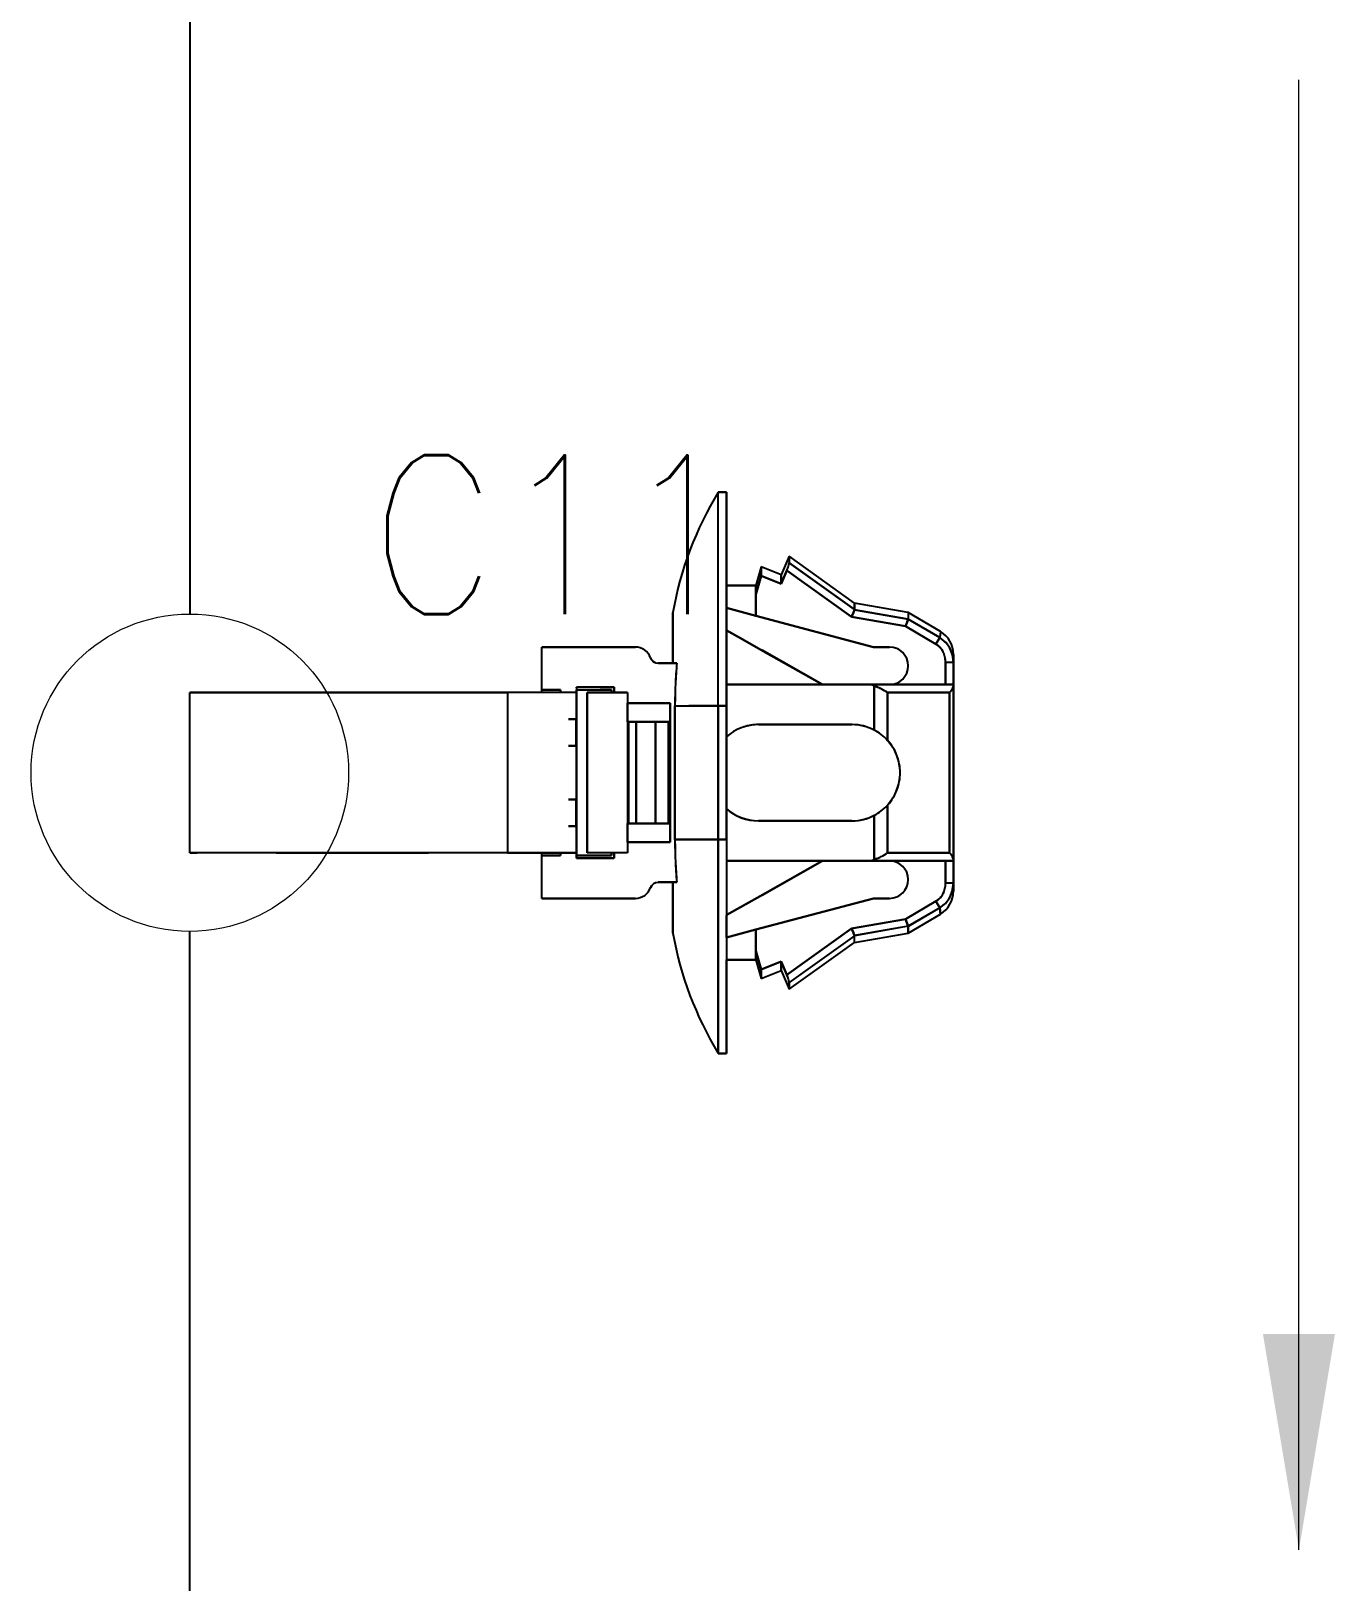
# Model space of a CAD drawing. Header units: inches. Extents: x 47316 to 59086, y 3141 to 11743.
# Drawn here: x 51465.33 to 51485.86, y 3509.59 to 3534.02 of the extents above; entities that cross this region are included whole.
import ezdxf

# ---------------------------------------------------------------- set-up
doc = ezdxf.new("R2010")
doc.units = ezdxf.units.IN
doc.header["$MEASUREMENT"] = 0
doc.layers.add('Beschreibung', color=7, linetype='Continuous', lineweight=25)
doc.styles.get("Standard").update_dxf_attribs({"font": ''})
doc.styles.get('Standard').set_extended_font_data('SimSun')
doc.linetypes.add('_VH_FELT_TAPE', pattern='A,0.4,-0.7,["FELT",Standard,S=0.3,R=0,X=-0.5,Y=-0.15],-0.7', length=1.8)

msp = doc.modelspace()

# ---------------------------------------------------------------- linework, layer by layer
at = {"color": 0, "linetype": '_VH_FELT_TAPE', "lineweight": -3, "ltscale": 5}
msp.add_line((51467.826, 3572.808), (51467.826, 3524.84), dxfattribs=at)
at = {"color": 7, "ltscale": 0.2}
for p, q in [((51476.147, 3523.392), (51476.147, 3526.76)), ((51476.147, 3523.392), (51476.147, 3526.76)), ((51476.274, 3523.392), (51476.274, 3526.76)), ((51476.274, 3526.76), (51476.274, 3523.392)), ((51476.147, 3517.919), (51476.147, 3521.287)), ((51476.147, 3521.287), (51476.147, 3517.919)), ((51476.274, 3521.287), (51476.274, 3517.919)), ((51476.274, 3521.287), (51476.274, 3517.919))]:
    msp.add_line(p, q, dxfattribs=at)
at = {"color": 7, "ltscale": 0.0075}
for p, q in [((51476.147, 3526.76), (51476.274, 3526.76)), ((51476.274, 3526.76), (51476.147, 3526.76)), ((51479.726, 3524.082), (51479.852, 3524.082)), ((51479.726, 3524.082), (51479.852, 3524.082)), ((51479.852, 3523.729), (51479.726, 3523.729)), ((51476.147, 3523.392), (51476.274, 3523.392)), ((51476.274, 3523.392), (51476.147, 3523.392)), ((51473.916, 3523.182), (51473.79, 3523.182)), ((51473.79, 3523.182), (51473.916, 3523.182)), ((51473.79, 3522.761), (51473.916, 3522.761)), ((51473.916, 3522.761), (51473.79, 3522.761)), ((51473.916, 3521.919), (51473.79, 3521.919)), ((51473.79, 3521.919), (51473.916, 3521.919)), ((51473.79, 3521.498), (51473.916, 3521.498)), ((51473.916, 3521.498), (51473.79, 3521.498)), ((51476.274, 3521.287), (51476.147, 3521.287)), ((51476.147, 3521.287), (51476.274, 3521.287)), ((51479.852, 3520.598), (51479.726, 3520.598)), ((51479.852, 3520.598), (51479.726, 3520.598)), ((51476.147, 3517.919), (51476.274, 3517.919)), ((51476.274, 3517.919), (51476.147, 3517.919))]:
    msp.add_line(p, q, dxfattribs=at)
at = {"color": 7, "ltscale": 0.087396}
for p, q in [((51476.274, 3526.76), (51476.274, 3525.289)), ((51476.274, 3517.919), (51476.274, 3519.391)), ((51476.274, 3517.919), (51476.274, 3519.391))]:
    msp.add_line(p, q, dxfattribs=at)
at = {"color": 7, "ltscale": 0.0875}
for p, q in [((51476.274, 3525.287), (51476.274, 3526.76)), ((51478.252, 3523.098), (51476.779, 3523.098)), ((51476.779, 3523.098), (51478.252, 3523.098)), ((51476.779, 3521.582), (51478.252, 3521.582)), ((51478.252, 3521.582), (51476.779, 3521.582)), ((51478.252, 3521.582), (51476.779, 3521.582))]:
    msp.add_line(p, q, dxfattribs=at)
at = {"color": 7, "ltscale": 0.019}
msp.add_line((51477.263, 3525.749), (51477.137, 3525.455), dxfattribs=at)
at = {"color": 7, "ltscale": 4.3e-05}
msp.add_line((51477.263, 3525.75), (51477.263, 3525.749), dxfattribs=at)
at = {"color": 7, "ltscale": 0.075271}
for p, q in [((51478.294, 3525.013), (51477.263, 3525.75)), ((51477.263, 3525.646), (51478.294, 3524.909)), ((51478.294, 3524.909), (51477.263, 3525.646)), ((51478.294, 3519.771), (51477.263, 3519.034)), ((51477.263, 3518.93), (51478.294, 3519.667))]:
    msp.add_line(p, q, dxfattribs=at)
at = {"color": 7, "ltscale": 4.9e-05}
msp.add_line((51477.263, 3525.75), (51477.263, 3525.749), dxfattribs=at)
at = {"color": 7, "ltscale": 0.000903}
msp.add_line((51477.263, 3525.749), (51477.263, 3525.734), dxfattribs=at)
at = {"color": 7, "ltscale": 0.000916}
msp.add_line((51477.263, 3525.749), (51477.263, 3525.733), dxfattribs=at)
at = {"color": 7, "ltscale": 0.005222}
msp.add_line((51477.263, 3525.734), (51477.263, 3525.646), dxfattribs=at)
at = {"color": 7, "ltscale": 0.005249}
msp.add_line((51477.263, 3525.733), (51477.263, 3525.645), dxfattribs=at)
at = {"color": 7, "ltscale": 0.018183}
msp.add_line((51476.821, 3525.581), (51476.737, 3525.287), dxfattribs=at)
at = {"color": 7, "ltscale": 0.018199}
for p, q in [((51476.737, 3525.145), (51476.821, 3525.439)), ((51476.821, 3525.439), (51476.737, 3525.145)), ((51476.737, 3519.535), (51476.821, 3519.24)), ((51476.821, 3519.24), (51476.737, 3519.535))]:
    msp.add_line(p, q, dxfattribs=at)
at = {"color": 7, "ltscale": 0.008429}
for p, q in [((51476.821, 3525.439), (51476.821, 3525.581)), ((51477.137, 3519.367), (51477.137, 3519.225))]:
    msp.add_line(p, q, dxfattribs=at)
at = {"color": 7, "ltscale": 0.020195}
for p, q in [((51477.137, 3525.455), (51476.821, 3525.581)), ((51476.821, 3525.439), (51477.137, 3525.313)), ((51477.137, 3525.313), (51476.821, 3525.439)), ((51476.821, 3519.24), (51477.137, 3519.367)), ((51477.137, 3519.367), (51476.821, 3519.24)), ((51476.821, 3519.098), (51477.137, 3519.225))]:
    msp.add_line(p, q, dxfattribs=at)
at = {"color": 7, "ltscale": 0.008438}
msp.add_line((51476.821, 3525.581), (51476.821, 3525.439), dxfattribs=at)
at = {"color": 7, "ltscale": 0.002185}
msp.add_line((51476.821, 3525.511), (51476.821, 3525.548), dxfattribs=at)
at = {"color": 7, "ltscale": 0.013619}
for p, q in [((51477.137, 3525.313), (51477.227, 3525.524)), ((51477.227, 3525.524), (51477.137, 3525.313)), ((51477.137, 3519.367), (51477.227, 3519.156)), ((51477.227, 3519.156), (51477.137, 3519.367))]:
    msp.add_line(p, q, dxfattribs=at)
at = {"color": 7, "ltscale": 0.0009}
msp.add_line((51477.137, 3525.44), (51477.137, 3525.455), dxfattribs=at)
at = {"color": 7, "ltscale": 0.000912}
for p, q in [((51477.137, 3525.455), (51477.137, 3525.439)), ((51476.821, 3519.114), (51476.821, 3519.099))]:
    msp.add_line(p, q, dxfattribs=at)
at = {"color": 7, "ltscale": 0.002856}
msp.add_line((51477.137, 3525.45), (51477.137, 3525.402), dxfattribs=at)
at = {"color": 7, "ltscale": 0.002869}
msp.add_line((51477.137, 3525.401), (51477.137, 3525.449), dxfattribs=at)
at = {"color": 7, "ltscale": 0.002832}
msp.add_line((51477.137, 3525.392), (51477.137, 3525.44), dxfattribs=at)
at = {"color": 7, "ltscale": 0.00282}
for p, q in [((51477.137, 3525.439), (51477.137, 3525.392)), ((51476.821, 3519.162), (51476.821, 3519.114))]:
    msp.add_line(p, q, dxfattribs=at)
at = {"color": 7, "ltscale": 0.074459}
for p, q in [((51477.227, 3525.524), (51478.247, 3524.795)), ((51478.247, 3524.795), (51477.227, 3525.524)), ((51477.227, 3519.156), (51478.247, 3519.885)), ((51478.247, 3519.885), (51477.227, 3519.156))]:
    msp.add_line(p, q, dxfattribs=at)
at = {"color": 7, "ltscale": 0.027499}
for p, q in [((51476.737, 3525.287), (51476.274, 3525.287)), ((51476.274, 3525.287), (51476.737, 3525.287)), ((51476.737, 3519.393), (51476.274, 3519.393)), ((51476.274, 3519.393), (51476.737, 3519.393))]:
    msp.add_line(p, q, dxfattribs=at)
at = {"color": 7, "ltscale": 0.000342}
for p, q in [((51476.737, 3525.281), (51476.737, 3525.287)), ((51476.737, 3519.393), (51476.737, 3519.399))]:
    msp.add_line(p, q, dxfattribs=at)
at = {"color": 7, "ltscale": 0.006641}
msp.add_line((51476.737, 3525.287), (51476.737, 3525.175), dxfattribs=at)
at = {"color": 7, "ltscale": 0.002142}
msp.add_line((51476.737, 3525.251), (51476.737, 3525.287), dxfattribs=at)
at = {"color": 7, "ltscale": 0.00033}
for p, q in [((51476.737, 3525.287), (51476.737, 3525.281)), ((51476.737, 3519.398), (51476.737, 3519.393)), ((51477.137, 3519.225), (51477.137, 3519.23))]:
    msp.add_line(p, q, dxfattribs=at)
at = {"color": 7, "ltscale": 0.002136}
msp.add_line((51476.737, 3525.287), (51476.737, 3525.251), dxfattribs=at)
at = {"color": 7, "ltscale": 0.001825}
msp.add_line((51476.737, 3525.281), (51476.737, 3525.25), dxfattribs=at)
at = {"color": 7, "ltscale": 0.003674}
for p, q in [((51476.737, 3525.219), (51476.737, 3525.281)), ((51476.737, 3519.399), (51476.737, 3519.461))]:
    msp.add_line(p, q, dxfattribs=at)
at = {"color": 7, "ltscale": 0.006299}
msp.add_line((51476.737, 3525.145), (51476.737, 3525.251), dxfattribs=at)
at = {"color": 7, "ltscale": 0.006305}
msp.add_line((51476.737, 3525.251), (51476.737, 3525.145), dxfattribs=at)
at = {"color": 7, "ltscale": 0.00329}
msp.add_line((51476.737, 3525.164), (51476.737, 3525.219), dxfattribs=at)
at = {"color": 7, "ltscale": 0.004715}
msp.add_line((51477.137, 3525.313), (51477.137, 3525.392), dxfattribs=at)
at = {"color": 7, "ltscale": 0.004687}
msp.add_line((51477.137, 3525.392), (51477.137, 3525.313), dxfattribs=at)
at = {"color": 7, "ltscale": 0.019785}
for p, q in [((51476.737, 3524.811), (51476.737, 3525.145)), ((51476.737, 3525.145), (51476.737, 3524.811)), ((51476.737, 3519.868), (51476.737, 3519.535)), ((51476.737, 3519.535), (51476.737, 3519.868))]:
    msp.add_line(p, q, dxfattribs=at)
at = {"color": 7, "ltscale": 0.006168}
for p, q in [((51478.294, 3524.909), (51478.294, 3525.013)), ((51478.294, 3525.013), (51478.294, 3524.909))]:
    msp.add_line(p, q, dxfattribs=at)
at = {"color": 7, "ltscale": 0.05076}
for p, q in [((51479.136, 3524.866), (51478.294, 3525.013)), ((51478.294, 3519.667), (51479.136, 3519.814))]:
    msp.add_line(p, q, dxfattribs=at)
at = {"color": 7, "ltscale": 0.047501}
for p, q in [((51475.432, 3524.866), (51475.432, 3524.066)), ((51475.432, 3524.066), (51475.432, 3524.866)), ((51475.432, 3520.614), (51475.432, 3519.814)), ((51475.432, 3519.814), (51475.432, 3520.614))]:
    msp.add_line(p, q, dxfattribs=at)
at = {"color": 7, "ltscale": 0.028456}
for p, q in [((51476.737, 3524.811), (51476.274, 3524.935)), ((51476.274, 3524.935), (51476.737, 3524.811)), ((51476.737, 3519.868), (51476.274, 3519.745)), ((51476.274, 3519.745), (51476.737, 3519.868))]:
    msp.add_line(p, q, dxfattribs=at)
at = {"color": 7, "ltscale": 0.020602}
for p, q in [((51476.274, 3524.935), (51476.274, 3524.588)), ((51476.274, 3519.745), (51476.274, 3520.092)), ((51476.274, 3519.745), (51476.274, 3520.092))]:
    msp.add_line(p, q, dxfattribs=at)
at = {"color": 7, "ltscale": 0.020749}
msp.add_line((51476.274, 3524.585), (51476.274, 3524.935), dxfattribs=at)
at = {"color": 7, "ltscale": 0.11383}
for p, q in [((51478.589, 3524.318), (51476.737, 3524.811)), ((51476.737, 3524.811), (51478.589, 3524.318)), ((51478.589, 3520.361), (51476.737, 3519.868)), ((51476.737, 3519.868), (51478.589, 3520.361))]:
    msp.add_line(p, q, dxfattribs=at)
at = {"color": 7, "ltscale": 0.004321}
for p, q in [((51478.275, 3524.862), (51478.247, 3524.795)), ((51478.247, 3524.795), (51478.275, 3524.862)), ((51478.247, 3519.885), (51478.275, 3519.818)), ((51478.275, 3519.818), (51478.247, 3519.885))]:
    msp.add_line(p, q, dxfattribs=at)
at = {"color": 7, "ltscale": 0.051095}
for p, q in [((51478.247, 3524.795), (51479.095, 3524.647)), ((51479.095, 3524.647), (51478.247, 3524.795)), ((51478.247, 3519.885), (51479.095, 3520.033)), ((51479.095, 3520.033), (51478.247, 3519.885))]:
    msp.add_line(p, q, dxfattribs=at)
at = {"color": 7, "ltscale": 0.000205}
for p, q in [((51478.277, 3524.865), (51478.275, 3524.862)), ((51478.275, 3524.862), (51478.277, 3524.865)), ((51478.275, 3519.818), (51478.277, 3519.814)), ((51478.277, 3519.814), (51478.275, 3519.818))]:
    msp.add_line(p, q, dxfattribs=at)
at = {"color": 7, "ltscale": 0.002621}
for p, q in [((51478.294, 3524.906), (51478.277, 3524.865)), ((51478.277, 3524.865), (51478.294, 3524.906)), ((51478.277, 3519.814), (51478.294, 3519.774)), ((51478.294, 3519.774), (51478.277, 3519.814))]:
    msp.add_line(p, q, dxfattribs=at)
at = {"color": 7, "ltscale": 0.050773}
for p, q in [((51478.294, 3524.906), (51479.136, 3524.759)), ((51479.136, 3524.759), (51478.294, 3524.906)), ((51479.136, 3519.921), (51478.294, 3519.774))]:
    msp.add_line(p, q, dxfattribs=at)
at = {"color": 7, "ltscale": 0.004276}
for p, q in [((51479.119, 3524.714), (51479.095, 3524.647)), ((51479.095, 3524.647), (51479.12, 3524.714)), ((51479.12, 3519.966), (51479.095, 3520.033)), ((51479.095, 3520.033), (51479.119, 3519.965))]:
    msp.add_line(p, q, dxfattribs=at)
at = {"color": 7, "ltscale": 0.002806}
for p, q in [((51479.136, 3524.759), (51479.119, 3524.714)), ((51479.119, 3519.965), (51479.136, 3519.921))]:
    msp.add_line(p, q, dxfattribs=at)
at = {"color": 7, "ltscale": 0.00266}
for p, q in [((51479.121, 3524.716), (51479.136, 3524.759)), ((51479.136, 3519.921), (51479.121, 3519.963))]:
    msp.add_line(p, q, dxfattribs=at)
at = {"color": 7, "ltscale": 0.006223}
for p, q in [((51479.136, 3524.866), (51479.136, 3524.761)), ((51479.136, 3524.866), (51479.136, 3524.761)), ((51479.136, 3519.814), (51479.136, 3519.919))]:
    msp.add_line(p, q, dxfattribs=at)
at = {"color": 7, "ltscale": 0.034946}
for p, q in [((51479.644, 3524.567), (51479.136, 3524.866)), ((51479.136, 3519.814), (51479.644, 3520.112))]:
    msp.add_line(p, q, dxfattribs=at)
at = {"color": 7, "ltscale": 0.034208}
for p, q in [((51479.633, 3524.469), (51479.136, 3524.761)), ((51479.633, 3520.211), (51479.136, 3519.919))]:
    msp.add_line(p, q, dxfattribs=at)
at = {"color": 7, "ltscale": 0.000128}
for p, q in [((51479.136, 3524.759), (51479.136, 3524.761)), ((51479.136, 3519.919), (51479.136, 3519.921)), ((51479.136, 3519.921), (51479.136, 3519.919))]:
    msp.add_line(p, q, dxfattribs=at)
at = {"color": 7, "ltscale": 0.034163}
for p, q in [((51479.136, 3524.759), (51479.633, 3524.469)), ((51479.633, 3520.211), (51479.136, 3519.921))]:
    msp.add_line(p, q, dxfattribs=at)
at = {"color": 7, "ltscale": 0.015289}
msp.add_line((51476.497, 3524.459), (51476.273, 3524.586), dxfattribs=at)
at = {"color": 7, "ltscale": 0.015242}
for p, q in [((51476.273, 3524.585), (51476.497, 3524.459)), ((51476.497, 3520.22), (51476.273, 3520.094))]:
    msp.add_line(p, q, dxfattribs=at)
at = {"color": 7, "ltscale": 0.02697}
msp.add_line((51476.892, 3524.236), (51476.497, 3524.459), dxfattribs=at)
at = {"color": 7, "ltscale": 0.026985}
for p, q in [((51476.497, 3524.459), (51476.893, 3524.236)), ((51476.893, 3520.444), (51476.497, 3520.22))]:
    msp.add_line(p, q, dxfattribs=at)
at = {"color": 7, "ltscale": 0.0329}
for p, q in [((51479.095, 3524.647), (51479.572, 3524.366)), ((51479.572, 3524.366), (51479.095, 3524.647)), ((51479.095, 3520.033), (51479.572, 3520.314)), ((51479.572, 3520.314), (51479.095, 3520.033))]:
    msp.add_line(p, q, dxfattribs=at)
at = {"color": 7, "ltscale": 0.007092}
for p, q in [((51479.572, 3524.366), (51479.633, 3524.469)), ((51479.633, 3524.469), (51479.572, 3524.366)), ((51479.633, 3520.211), (51479.572, 3520.314)), ((51479.572, 3520.314), (51479.633, 3520.211))]:
    msp.add_line(p, q, dxfattribs=at)
at = {"color": 7, "ltscale": 0.005864}
msp.add_line((51479.645, 3524.567), (51479.633, 3524.469), dxfattribs=at)
at = {"color": 7, "ltscale": 0.005865}
for p, q in [((51479.644, 3524.567), (51479.633, 3524.469)), ((51479.633, 3520.211), (51479.644, 3520.113))]:
    msp.add_line(p, q, dxfattribs=at)
at = {"color": 7, "ltscale": 0.025}
for p, q in [((51473.79, 3524.318), (51473.369, 3524.318)), ((51473.91, 3522.761), (51473.91, 3523.182)), ((51473.91, 3522.761), (51473.91, 3523.182)), ((51473.916, 3522.761), (51473.916, 3523.182)), ((51473.91, 3521.498), (51473.91, 3521.919)), ((51473.91, 3521.498), (51473.91, 3521.919))]:
    msp.add_line(p, q, dxfattribs=at)
at = {"color": 7, "ltscale": 0.039999}
for p, q in [((51473.369, 3523.645), (51473.369, 3524.318)), ((51473.369, 3523.645), (51473.369, 3524.318)), ((51473.369, 3520.361), (51473.369, 3521.035)), ((51473.369, 3520.361), (51473.369, 3521.035))]:
    msp.add_line(p, q, dxfattribs=at)
at = {"color": 7, "ltscale": 0.022501}
for p, q in [((51473.369, 3524.318), (51473.748, 3524.318)), ((51473.369, 3524.318), (51473.748, 3524.318)), ((51473.369, 3520.361), (51473.748, 3520.361)), ((51473.748, 3520.361), (51473.369, 3520.361))]:
    msp.add_line(p, q, dxfattribs=at)
at = {"color": 7, "ltscale": 0.064999}
for p, q in [((51473.748, 3524.318), (51474.842, 3524.318)), ((51473.748, 3524.318), (51474.842, 3524.318)), ((51473.748, 3520.361), (51474.842, 3520.361)), ((51474.842, 3520.361), (51473.748, 3520.361))]:
    msp.add_line(p, q, dxfattribs=at)
at = {"color": 7, "ltscale": 0.0625}
msp.add_line((51474.842, 3524.318), (51473.79, 3524.318), dxfattribs=at)
at = {"color": 7, "ltscale": 0.065039}
msp.add_line((51477.789, 3523.729), (51476.836, 3524.268), dxfattribs=at)
at = {"color": 7, "ltscale": 0.06116}
msp.add_line((51477.789, 3523.729), (51476.892, 3524.236), dxfattribs=at)
at = {"color": 7, "ltscale": 0.061156}
for p, q in [((51476.893, 3524.236), (51477.789, 3523.729)), ((51477.789, 3520.951), (51476.893, 3520.444))]:
    msp.add_line(p, q, dxfattribs=at)
at = {"color": 7, "ltscale": 0.014999}
for p, q in [((51478.842, 3524.318), (51478.589, 3524.318)), ((51478.589, 3524.318), (51478.842, 3524.318)), ((51478.842, 3520.361), (51478.589, 3520.361)), ((51478.842, 3520.361), (51478.589, 3520.361)), ((51478.589, 3520.361), (51478.842, 3520.361))]:
    msp.add_line(p, q, dxfattribs=at)
at = {"color": 7, "ltscale": 0.013786}
msp.add_line((51475.432, 3524.066), (51475.2, 3524.066), dxfattribs=at)
at = {"color": 7, "ltscale": 0.017471}
for p, q in [((51475.494, 3524.066), (51475.2, 3524.066)), ((51475.494, 3520.614), (51475.2, 3520.614))]:
    msp.add_line(p, q, dxfattribs=at)
at = {"color": 7, "ltscale": 0.017476}
for p, q in [((51475.2, 3524.066), (51475.494, 3524.066)), ((51475.2, 3520.614), (51475.494, 3520.614))]:
    msp.add_line(p, q, dxfattribs=at)
at = {"color": 7, "ltscale": 0.00369}
for p, q in [((51475.494, 3524.066), (51475.432, 3524.066)), ((51475.432, 3520.614), (51475.494, 3520.614))]:
    msp.add_line(p, q, dxfattribs=at)
at = {"color": 7, "ltscale": 0.020941}
for p, q in [((51479.726, 3524.082), (51479.726, 3523.729)), ((51479.726, 3523.729), (51479.726, 3524.082)), ((51479.852, 3523.729), (51479.852, 3524.082)), ((51479.852, 3524.082), (51479.852, 3523.729)), ((51479.726, 3520.598), (51479.726, 3520.951)), ((51479.726, 3520.951), (51479.726, 3520.598)), ((51479.852, 3520.598), (51479.852, 3520.951)), ((51479.852, 3520.951), (51479.852, 3520.598))]:
    msp.add_line(p, q, dxfattribs=at)
at = {"color": 7, "ltscale": 0.015717}
msp.add_line((51479.852, 3524.204), (51479.852, 3523.939), dxfattribs=at)
at = {"color": 7, "ltscale": 0.015729}
msp.add_line((51479.852, 3523.939), (51479.852, 3524.204), dxfattribs=at)
at = {"color": 7, "ltscale": 0.089999}
for p, q in [((51476.274, 3523.729), (51477.789, 3523.729)), ((51477.789, 3523.729), (51476.274, 3523.729)), ((51477.789, 3520.951), (51476.274, 3520.951)), ((51476.274, 3520.951), (51477.789, 3520.951))]:
    msp.add_line(p, q, dxfattribs=at)
at = {"color": 7, "ltscale": 0.040697}
msp.add_line((51477.633, 3523.729), (51476.947, 3523.729), dxfattribs=at)
at = {"color": 7, "ltscale": 0.040701}
msp.add_line((51476.947, 3523.729), (51477.633, 3523.729), dxfattribs=at)
at = {"color": 7, "ltscale": 0.039936}
for p, q in [((51477.789, 3523.729), (51478.462, 3523.729)), ((51478.462, 3523.729), (51477.789, 3523.729)), ((51478.462, 3520.951), (51477.789, 3520.951)), ((51477.789, 3520.951), (51478.462, 3520.951))]:
    msp.add_line(p, q, dxfattribs=at)
at = {"color": 7, "ltscale": 0.048712}
msp.add_line((51478.61, 3523.729), (51477.789, 3523.729), dxfattribs=at)
at = {"color": 7, "ltscale": 0.082565}
for p, q in [((51479.852, 3523.729), (51478.462, 3523.729)), ((51478.462, 3523.729), (51479.852, 3523.729)), ((51478.462, 3520.951), (51479.852, 3520.951)), ((51479.852, 3520.951), (51478.462, 3520.951))]:
    msp.add_line(p, q, dxfattribs=at)
at = {"color": 7, "ltscale": 0.008279}
msp.add_line((51478.749, 3523.729), (51478.61, 3523.729), dxfattribs=at)
at = {"color": 7, "ltscale": 0.005516}
msp.add_line((51478.842, 3523.729), (51478.749, 3523.729), dxfattribs=at)
at = {"color": 7, "ltscale": 0.052501}
msp.add_line((51479.726, 3523.729), (51478.842, 3523.729), dxfattribs=at)
at = {"color": 7, "ltscale": 0.012512}
for p, q in [((51479.852, 3523.728), (51479.852, 3523.939)), ((51479.852, 3520.741), (51479.852, 3520.951))]:
    msp.add_line(p, q, dxfattribs=at)
at = {"color": 7, "ltscale": 0.000995}
for p, q in [((51479.852, 3523.712), (51479.852, 3523.729)), ((51479.852, 3523.729), (51479.852, 3523.712)), ((51479.852, 3520.951), (51479.852, 3520.967)), ((51479.852, 3520.967), (51479.852, 3520.951))]:
    msp.add_line(p, q, dxfattribs=at)
at = {"color": 7, "ltscale": 0.378897}
msp.add_line((51467.826, 3523.603), (51472.826, 3523.603), dxfattribs=at)
at = {"color": 7, "ltscale": 0.15}
for p, q in [((51467.826, 3521.077), (51467.826, 3523.603)), ((51472.826, 3523.603), (51472.826, 3521.077)), ((51472.826, 3523.603), (51472.826, 3521.077)), ((51474.084, 3521.077), (51474.084, 3523.603)), ((51474.084, 3523.603), (51474.084, 3521.077)), ((51474.716, 3523.603), (51474.716, 3521.077)), ((51474.716, 3523.603), (51474.716, 3521.077)), ((51479.789, 3521.077), (51479.789, 3523.603)), ((51479.789, 3523.603), (51479.789, 3521.077))]:
    msp.add_line(p, q, dxfattribs=at)
at = {"color": 7, "ltscale": 0.215019}
msp.add_line((51471.262, 3523.603), (51467.826, 3523.603), dxfattribs=at)
at = {"color": 7, "ltscale": 0.315749}
msp.add_line((51467.826, 3523.603), (51472.394, 3523.603), dxfattribs=at)
at = {"color": 7, "ltscale": 0.378905}
msp.add_line((51472.826, 3523.603), (51467.826, 3523.603), dxfattribs=at)
at = {"color": 7, "ltscale": 0.315758}
msp.add_line((51467.826, 3523.603), (51472.394, 3523.603), dxfattribs=at)
at = {"color": 7, "ltscale": 0.179182}
msp.add_line((51471.09, 3523.603), (51468.073, 3523.603), dxfattribs=at)
at = {"color": 7, "ltscale": 0.026669}
for p, q in [((51471.09, 3523.603), (51471.539, 3523.603)), ((51471.539, 3523.603), (51471.09, 3523.603)), ((51471.262, 3523.603), (51471.711, 3523.603))]:
    msp.add_line(p, q, dxfattribs=at)
at = {"color": 7, "ltscale": 0.108633}
msp.add_line((51473.369, 3523.603), (51471.539, 3523.603), dxfattribs=at)
at = {"color": 7, "ltscale": 0.076392}
msp.add_line((51472.826, 3523.603), (51471.539, 3523.603), dxfattribs=at)
at = {"color": 7, "ltscale": 0.098454}
msp.add_line((51473.369, 3523.603), (51471.711, 3523.603), dxfattribs=at)
at = {"color": 7, "ltscale": 0.057913}
msp.add_line((51473.369, 3523.603), (51472.394, 3523.603), dxfattribs=at)
at = {"color": 7, "ltscale": 0.0644}
for p, q in [((51473.91, 3523.603), (51472.826, 3523.603)), ((51473.91, 3523.603), (51472.826, 3523.603)), ((51472.826, 3521.077), (51473.91, 3521.077)), ((51473.91, 3521.077), (51472.826, 3521.077))]:
    msp.add_line(p, q, dxfattribs=at)
at = {"color": 7, "ltscale": 0.0175}
for p, q in [((51473.369, 3523.645), (51473.664, 3523.645)), ((51473.369, 3523.645), (51473.664, 3523.645)), ((51473.664, 3523.645), (51473.369, 3523.645)), ((51473.369, 3521.035), (51473.664, 3521.035)), ((51473.664, 3521.035), (51473.369, 3521.035))]:
    msp.add_line(p, q, dxfattribs=at)
at = {"color": 7, "ltscale": 0.002499}
for p, q in [((51473.369, 3523.603), (51473.369, 3523.645)), ((51473.664, 3523.645), (51473.664, 3523.603)), ((51473.664, 3523.603), (51473.664, 3523.645)), ((51473.916, 3523.687), (51473.916, 3523.645)), ((51473.916, 3523.687), (51473.916, 3523.645)), ((51474.463, 3523.645), (51474.463, 3523.603)), ((51474.463, 3523.603), (51474.463, 3523.645)), ((51474.463, 3523.645), (51474.463, 3523.603)), ((51473.369, 3521.035), (51473.369, 3521.077)), ((51473.664, 3521.077), (51473.664, 3521.035)), ((51473.664, 3521.035), (51473.664, 3521.077)), ((51473.916, 3520.993), (51473.916, 3521.035)), ((51473.916, 3521.035), (51473.916, 3520.993)), ((51473.916, 3521.035), (51473.916, 3520.993)), ((51474.463, 3521.077), (51474.463, 3521.035)), ((51474.463, 3521.035), (51474.463, 3521.077)), ((51474.463, 3521.077), (51474.463, 3521.035))]:
    msp.add_line(p, q, dxfattribs=at)
at = {"color": 7, "ltscale": 2.6e-05}
for p, q in [((51473.369, 3523.645), (51473.369, 3523.645)), ((51473.369, 3521.035), (51473.369, 3521.035))]:
    msp.add_line(p, q, dxfattribs=at)
at = {"color": 7, "ltscale": 0.000629}
msp.add_line((51473.916, 3523.676), (51473.916, 3523.687), dxfattribs=at)
at = {"color": 7, "ltscale": 0.035001}
for p, q in [((51473.916, 3523.687), (51474.506, 3523.687)), ((51474.506, 3523.687), (51473.916, 3523.687)), ((51476.274, 3523.392), (51475.684, 3523.392)), ((51476.274, 3523.392), (51475.684, 3523.392)), ((51474.506, 3520.993), (51473.916, 3520.993)), ((51474.506, 3520.993), (51473.916, 3520.993)), ((51473.916, 3520.993), (51474.506, 3520.993))]:
    msp.add_line(p, q, dxfattribs=at)
at = {"color": 7, "ltscale": 0.154999}
for p, q in [((51473.916, 3523.645), (51473.916, 3521.035)), ((51473.916, 3521.035), (51473.916, 3523.645))]:
    msp.add_line(p, q, dxfattribs=at)
at = {"color": 7, "ltscale": 0.032501}
for p, q in [((51473.916, 3523.645), (51474.463, 3523.645)), ((51473.916, 3523.645), (51474.463, 3523.645)), ((51473.916, 3521.035), (51474.463, 3521.035)), ((51474.463, 3521.035), (51473.916, 3521.035))]:
    msp.add_line(p, q, dxfattribs=at)
at = {"color": 7, "ltscale": 0.021939}
msp.add_line((51473.916, 3523.645), (51474.286, 3523.645), dxfattribs=at)
at = {"color": 7, "ltscale": 0.0375}
for p, q in [((51474.084, 3523.603), (51474.716, 3523.603)), ((51474.716, 3523.603), (51474.084, 3523.603)), ((51474.716, 3521.077), (51474.084, 3521.077)), ((51474.716, 3521.077), (51474.084, 3521.077))]:
    msp.add_line(p, q, dxfattribs=at)
at = {"color": 7, "ltscale": 0.010562}
msp.add_line((51474.463, 3523.645), (51474.286, 3523.645), dxfattribs=at)
at = {"color": 7, "ltscale": 0.002502}
msp.add_line((51474.506, 3523.603), (51474.463, 3523.603), dxfattribs=at)
at = {"color": 7, "ltscale": 0.004999}
for p, q in [((51474.506, 3523.687), (51474.506, 3523.603)), ((51474.506, 3523.603), (51474.506, 3523.687)), ((51474.506, 3521.077), (51474.506, 3520.993)), ((51474.506, 3520.993), (51474.506, 3521.077))]:
    msp.add_line(p, q, dxfattribs=at)
at = {"color": 7, "ltscale": 0.041339}
for p, q in [((51478.603, 3523.708), (51478.603, 3523.011)), ((51478.603, 3523.011), (51478.603, 3523.708)), ((51478.603, 3521.668), (51478.603, 3520.972)), ((51478.603, 3520.972), (51478.603, 3521.668))]:
    msp.add_line(p, q, dxfattribs=at)
at = {"color": 7, "ltscale": 0.002634}
for p, q in [((51478.603, 3523.708), (51478.645, 3523.692)), ((51478.645, 3520.988), (51478.603, 3520.972))]:
    msp.add_line(p, q, dxfattribs=at)
at = {"color": 7, "ltscale": 0.002635}
for p, q in [((51478.645, 3523.692), (51478.603, 3523.708)), ((51478.603, 3520.972), (51478.645, 3520.988))]:
    msp.add_line(p, q, dxfattribs=at)
at = {"color": 7, "ltscale": 0.044711}
for p, q in [((51478.813, 3522.85), (51478.813, 3523.603)), ((51478.813, 3523.603), (51478.813, 3522.85)), ((51478.813, 3521.077), (51478.813, 3521.83)), ((51478.813, 3521.83), (51478.813, 3521.077))]:
    msp.add_line(p, q, dxfattribs=at)
at = {"color": 7, "ltscale": 0.057954}
for p, q in [((51478.813, 3523.603), (51479.789, 3523.603)), ((51479.789, 3523.603), (51478.813, 3523.603)), ((51479.789, 3521.077), (51478.813, 3521.077)), ((51478.813, 3521.077), (51479.789, 3521.077))]:
    msp.add_line(p, q, dxfattribs=at)
at = {"color": 7, "ltscale": 0.163214}
msp.add_line((51479.852, 3520.966), (51479.852, 3523.714), dxfattribs=at)
at = {"color": 7, "ltscale": 0.163013}
msp.add_line((51479.852, 3523.712), (51479.852, 3520.967), dxfattribs=at)
at = {"color": 7, "ltscale": 0.040002}
for p, q in [((51474.716, 3523.434), (51475.39, 3523.434)), ((51475.39, 3523.434), (51474.716, 3523.434)), ((51475.39, 3521.245), (51474.716, 3521.245)), ((51475.39, 3521.245), (51474.716, 3521.245)), ((51474.716, 3521.245), (51475.39, 3521.245))]:
    msp.add_line(p, q, dxfattribs=at)
at = {"color": 7, "ltscale": 0.017502}
for p, q in [((51474.716, 3523.14), (51474.716, 3523.434)), ((51474.716, 3521.245), (51474.716, 3521.54))]:
    msp.add_line(p, q, dxfattribs=at)
at = {"color": 7, "ltscale": 0.129999}
for p, q in [((51475.39, 3523.434), (51475.39, 3521.245)), ((51475.39, 3521.245), (51475.39, 3523.434))]:
    msp.add_line(p, q, dxfattribs=at)
at = {"color": 7, "ltscale": 0.040567}
for p, q in [((51475.464, 3523.392), (51476.147, 3523.392)), ((51475.464, 3521.287), (51476.147, 3521.287))]:
    msp.add_line(p, q, dxfattribs=at)
at = {"color": 7, "ltscale": 0.125}
for p, q in [((51475.464, 3521.287), (51475.464, 3523.392)), ((51475.464, 3523.392), (51475.464, 3521.287)), ((51476.147, 3521.287), (51476.147, 3523.392)), ((51476.147, 3523.392), (51476.147, 3521.287)), ((51476.274, 3521.287), (51476.274, 3523.392)), ((51476.274, 3523.392), (51476.274, 3521.287))]:
    msp.add_line(p, q, dxfattribs=at)
at = {"color": 7, "ltscale": 0.040569}
for p, q in [((51475.464, 3523.392), (51476.147, 3523.392)), ((51476.147, 3521.287), (51475.464, 3521.287))]:
    msp.add_line(p, q, dxfattribs=at)
at = {"color": 7, "ltscale": 0.00087}
for p, q in [((51474.731, 3523.14), (51474.716, 3523.14)), ((51474.716, 3523.14), (51474.731, 3523.14)), ((51474.731, 3521.54), (51474.716, 3521.54)), ((51474.716, 3521.54), (51474.731, 3521.54))]:
    msp.add_line(p, q, dxfattribs=at)
at = {"color": 7, "ltscale": 0.023952}
msp.add_line((51475.119, 3523.14), (51474.716, 3523.14), dxfattribs=at)
at = {"color": 7, "ltscale": 0.007443}
for p, q in [((51474.856, 3523.14), (51474.731, 3523.14)), ((51474.731, 3523.14), (51474.856, 3523.14)), ((51474.856, 3521.54), (51474.731, 3521.54)), ((51474.731, 3521.54), (51474.856, 3521.54))]:
    msp.add_line(p, q, dxfattribs=at)
at = {"color": 7, "ltscale": 0.095001}
for p, q in [((51474.731, 3523.14), (51474.731, 3521.54)), ((51474.731, 3521.54), (51474.731, 3523.14)), ((51474.856, 3523.14), (51474.856, 3521.54)), ((51474.856, 3521.54), (51474.856, 3523.14)), ((51475.156, 3521.54), (51475.156, 3523.14)), ((51475.156, 3523.14), (51475.156, 3521.54)), ((51475.365, 3521.54), (51475.365, 3523.14))]:
    msp.add_line(p, q, dxfattribs=at)
at = {"color": 7, "ltscale": 0.017839}
for p, q in [((51475.156, 3523.14), (51474.856, 3523.14)), ((51474.856, 3523.14), (51475.156, 3523.14)), ((51475.156, 3521.54), (51474.856, 3521.54)), ((51474.856, 3521.54), (51475.156, 3521.54))]:
    msp.add_line(p, q, dxfattribs=at)
at = {"color": 7, "ltscale": 0.014789}
msp.add_line((51475.141, 3523.14), (51475.39, 3523.14), dxfattribs=at)
at = {"color": 7, "ltscale": 0.013841}
for p, q in [((51475.389, 3523.14), (51475.156, 3523.14)), ((51475.156, 3521.54), (51475.389, 3521.54))]:
    msp.add_line(p, q, dxfattribs=at)
at = {"color": 7, "ltscale": 0.012407}
for p, q in [((51475.365, 3523.14), (51475.156, 3523.14)), ((51475.365, 3521.54), (51475.156, 3521.54))]:
    msp.add_line(p, q, dxfattribs=at)
at = {"color": 7, "ltscale": 0.000322}
msp.add_line((51473.916, 3522.761), (51473.911, 3522.761), dxfattribs=at)
at = {"color": 7, "ltscale": 0.001863}
msp.add_line((51478.792, 3522.872), (51478.813, 3522.849), dxfattribs=at)
at = {"color": 7, "ltscale": 0.000505}
msp.add_line((51478.813, 3522.85), (51478.807, 3522.856), dxfattribs=at)
at = {"color": 7, "ltscale": 0.023056}
msp.add_line((51473.916, 3521.531), (51473.916, 3521.919), dxfattribs=at)
at = {"color": 7, "ltscale": 0.000598}
msp.add_line((51478.813, 3521.83), (51478.806, 3521.822), dxfattribs=at)
at = {"color": 7, "ltscale": 0.001447}
msp.add_line((51475.365, 3521.54), (51475.39, 3521.54), dxfattribs=at)
at = {"color": 7, "ltscale": 0.000368}
msp.add_line((51473.91, 3521.498), (51473.916, 3521.498), dxfattribs=at)
at = {"color": 7, "ltscale": 0.02751}
msp.add_line((51476.148, 3521.287), (51475.684, 3521.287), dxfattribs=at)
msp.add_line((51476.148, 3521.287), (51475.684, 3521.287), dxfattribs=at)
at = {"color": 7, "ltscale": 0.378893}
msp.add_line((51472.826, 3521.077), (51467.826, 3521.077), dxfattribs=at)
at = {"color": 7, "ltscale": 0.0272}
msp.add_line((51467.939, 3521.077), (51467.826, 3521.077), dxfattribs=at)
at = {"color": 7, "ltscale": 0.37888}
msp.add_line((51472.826, 3521.077), (51467.826, 3521.077), dxfattribs=at)
at = {"color": 7, "ltscale": 0.027199}
msp.add_line((51467.826, 3521.077), (51467.939, 3521.077), dxfattribs=at)
at = {"color": 7, "ltscale": 0.142593}
msp.add_line((51471.587, 3521.077), (51469.185, 3521.077), dxfattribs=at)
at = {"color": 7, "ltscale": 0.142589}
msp.add_line((51469.185, 3521.077), (51471.586, 3521.077), dxfattribs=at)
at = {"color": 7, "ltscale": 0.064963}
msp.add_line((51476.837, 3520.413), (51477.789, 3520.951), dxfattribs=at)
at = {"color": 7, "ltscale": 0.061161}
msp.add_line((51476.892, 3520.444), (51477.789, 3520.951), dxfattribs=at)
at = {"color": 7, "ltscale": 0.000399}
msp.add_line((51479.851, 3520.972), (51479.852, 3520.966), dxfattribs=at)
at = {"color": 7, "ltscale": 0.012915}
msp.add_line((51479.852, 3520.523), (51479.852, 3520.741), dxfattribs=at)
at = {"color": 7, "ltscale": 0.004422}
msp.add_line((51479.852, 3520.598), (51479.852, 3520.523), dxfattribs=at)
at = {"color": 7, "ltscale": 0.006183}
msp.add_line((51479.852, 3520.494), (51479.852, 3520.598), dxfattribs=at)
at = {"color": 7, "ltscale": 0.007248}
msp.add_line((51479.852, 3520.598), (51479.852, 3520.476), dxfattribs=at)
at = {"color": 7, "ltscale": 0.02701}
msp.add_line((51476.496, 3520.22), (51476.892, 3520.444), dxfattribs=at)
at = {"color": 7, "ltscale": 0.001605}
msp.add_line((51479.852, 3520.509), (51479.852, 3520.482), dxfattribs=at)
at = {"color": 7, "ltscale": 0.015215}
msp.add_line((51476.273, 3520.094), (51476.496, 3520.22), dxfattribs=at)
at = {"color": 7, "ltscale": 0.00587}
msp.add_line((51479.645, 3520.113), (51479.633, 3520.211), dxfattribs=at)
at = {"color": 7, "ltscale": 0.050769}
msp.add_line((51479.136, 3519.921), (51478.294, 3519.771), dxfattribs=at)
at = {"color": 7, "ltscale": 0.006219}
msp.add_line((51479.136, 3519.919), (51479.136, 3519.814), dxfattribs=at)
at = {"color": 7, "ltscale": 0.075264}
msp.add_line((51478.294, 3519.771), (51477.263, 3519.034), dxfattribs=at)
at = {"color": 7, "ltscale": 0.006165}
for p, q in [((51478.294, 3519.667), (51478.294, 3519.771)), ((51478.294, 3519.667), (51478.294, 3519.771)), ((51477.263, 3518.93), (51477.263, 3519.034))]:
    msp.add_line(p, q, dxfattribs=at)
at = {"color": 7, "ltscale": 0.008441}
for p, q in [((51476.737, 3519.393), (51476.737, 3519.535)), ((51476.737, 3519.535), (51476.737, 3519.393)), ((51477.137, 3519.225), (51477.137, 3519.367))]:
    msp.add_line(p, q, dxfattribs=at)
at = {"color": 7, "ltscale": 0.008432}
msp.add_line((51476.737, 3519.535), (51476.737, 3519.393), dxfattribs=at)
at = {"color": 7, "ltscale": 0.00434}
msp.add_line((51476.737, 3519.461), (51476.737, 3519.534), dxfattribs=at)
at = {"color": 7, "ltscale": 0.002209}
msp.add_line((51476.737, 3519.436), (51476.737, 3519.398), dxfattribs=at)
at = {"color": 7, "ltscale": 0.000286}
for p, q in [((51476.738, 3519.394), (51476.737, 3519.399)), ((51476.737, 3519.399), (51476.738, 3519.394))]:
    msp.add_line(p, q, dxfattribs=at)
at = {"color": 7, "ltscale": 0.018174}
msp.add_line((51476.737, 3519.393), (51476.821, 3519.099), dxfattribs=at)
at = {"color": 7, "ltscale": 0.004291}
msp.add_line((51477.137, 3519.294), (51477.137, 3519.367), dxfattribs=at)
at = {"color": 7, "ltscale": 0.004681}
for p, q in [((51476.821, 3519.162), (51476.821, 3519.24)), ((51476.821, 3519.24), (51476.821, 3519.162))]:
    msp.add_line(p, q, dxfattribs=at)
at = {"color": 7, "ltscale": 0.002823}
msp.add_line((51476.821, 3519.114), (51476.821, 3519.162), dxfattribs=at)
at = {"color": 7, "ltscale": 0.000925}
msp.add_line((51476.821, 3519.098), (51476.821, 3519.114), dxfattribs=at)
at = {"color": 7, "ltscale": 0.003809}
msp.add_line((51477.137, 3519.23), (51477.137, 3519.294), dxfattribs=at)
at = {"color": 7, "ltscale": 0.001593}
msp.add_line((51477.137, 3519.257), (51477.137, 3519.23), dxfattribs=at)
at = {"color": 7, "ltscale": 0.000327}
msp.add_line((51477.137, 3519.23), (51477.137, 3519.225), dxfattribs=at)
at = {"color": 7, "ltscale": 0.019025}
msp.add_line((51477.137, 3519.225), (51477.263, 3518.93), dxfattribs=at)
at = {"color": 7, "ltscale": 0.006177}
msp.add_line((51477.263, 3519.034), (51477.263, 3518.93), dxfattribs=at)
at = {"color": 7}
for points in [[(51479.852, 3524.082), (51479.837, 3524.197), (51479.793, 3524.305), (51479.724, 3524.398), (51479.633, 3524.469)], [(51479.852, 3524.082), (51479.838, 3524.196), (51479.795, 3524.303), (51479.742, 3524.379), (51479.633, 3524.469)], [(51478.959, 3522.613), (51478.92, 3522.699), (51478.813, 3522.85)], [(51478.813, 3521.83), (51478.92, 3521.98), (51478.959, 3522.066)], [(51479.633, 3520.211), (51479.724, 3520.282), (51479.793, 3520.375), (51479.837, 3520.483), (51479.852, 3520.598)], [(51479.633, 3520.211), (51479.71, 3520.267), (51479.771, 3520.339), (51479.824, 3520.442), (51479.852, 3520.598)]]:
    msp.add_lwpolyline(points, dxfattribs=at)
at = {"color": 0, "linetype": '_VH_FELT_TAPE', "lineweight": -3, "ltscale": 5}
msp.add_polyline3d([(51467.826, 3443.135, 0), (51467.826, 3469.227, 0), (51467.826, 3519.84, 0)], dxfattribs=at)
at = {"color": 0, "linetype": 'Continuous', "lineweight": 15}
msp.add_circle((51467.826, 3522.34), 2.5, dxfattribs=at)
at = {"color": 7}
for centre, radius, start, end in [((51480.836, 3523.907), 5.489, 148.6734, 169.9357), ((51476.616, 3525.787), 0.665, 336.7164, 343.3657), ((51476.646, 3525.776), 0.633, 336.5477, 343.542), ((51477.058, 3525.662), 0.205, 341.5163, 355.58), ((51477.06, 3525.662), 0.204, 341.369, 355.482), ((51479.422, 3524.199), 0.43, 0.6573, 58.8491), ((51474.842, 3524.066), 0.253, 19.4707, 90.0006), ((51474.842, 3524.066), 0.253, 19.4712, 90), ((51474.842, 3524.066), 0.253, 19.4706, 90.0005), ((51478.842, 3524.024), 0.295, 270.0245, 89.9755), ((51478.842, 3524.024), 0.295, 270.0079, 89.9921), ((51479.331, 3523.993), 0.444, 46.2941, 57.0546), ((51479.423, 3524.113), 0.294, 42.9951, 59.4663), ((51479.425, 3524.112), 0.293, 26.8155, 43.3467), ((51479.408, 3524.098), 0.315, 27.6161, 42.9808), ((51479.404, 3524.093), 0.32, 13.2465, 28.1596), ((51479.387, 3524.088), 0.338, 13.2641, 27.5859), ((51475.2, 3524.193), 0.127, 199.5447, 212.9575), ((51475.2, 3524.193), 0.127, 199.7868, 269.6844), ((51475.2, 3524.192), 0.126, 199.4903, 269.9805), ((51485.141, 3523.252), 9.681, 175.1752, 177.1742), ((51482.816, 3523.413), 7.351, 174.9018, 177.5345), ((51479.196, 3524.065), 0.529, 1.7682, 10.8839), ((51479.366, 3524.083), 0.36, 359.881, 13.3121), ((51485.342, 3523.355), 9.877, 177.8296, 179.7826), ((51483.195, 3523.393), 7.731, 177.5108, 180.0061), ((51485.342, 3523.355), 9.877, 177.8296, 179.7826), ((51478.462, 3523.253), 0.476, 72.7481, 90.0379), ((51478.466, 3523.276), 0.453, 72.3635, 90.543), ((51478.302, 3522.866), 0.894, 62.7227, 67.4531), ((51478.305, 3522.874), 0.886, 62.658, 67.4329), ((51478.083, 3522.453), 1.361, 57.6018, 62.5144), ((51478.095, 3522.474), 1.337, 57.5516, 62.458), ((51479.474, 3523.883), 0.422, 318.3051, 328.9783), ((51479.463, 3523.892), 0.435, 318.4671, 328.8089), ((51479.687, 3523.754), 0.172, 329.2053, 338.8167), ((51479.687, 3523.754), 0.172, 329.3222, 338.9686), ((51479.791, 3523.718), 0.0617, 335.4196, 356.5764), ((51479.79, 3523.718), 0.0623, 335.4109, 356.316), ((51479.791, 3523.715), 0.0611, 337.7767, 357.333), ((51479.791, 3523.715), 0.0615, 337.7243, 357.1203), ((51476.779, 3522.34), 0.757, 89.9756, 131.8187), ((51476.783, 3522.329), 0.769, 90.3271, 131.5148), ((51476.78, 3522.335), 0.763, 90.0484, 107.9134), ((51478.252, 3522.34), 0.758, 62.4207, 89.9996), ((51478.252, 3522.335), 0.763, 75.6092, 89.9512), ((51478.249, 3522.334), 0.764, 62.3971, 89.7505), ((51478.25, 3522.337), 0.761, 52.6881, 62.3734), ((51478.251, 3522.332), 0.765, 52.952, 62.5749), ((51478.272, 3522.36), 0.73, 42.1985, 52.9728), ((51478.252, 3522.339), 0.759, 42.3338, 52.703), ((51478.243, 3522.337), 0.767, 21.0995, 42.0045), ((51478.252, 3522.339), 0.759, 16.4348, 29.9311), ((51478.253, 3522.337), 0.758, 0.212, 21.3542), ((51478.241, 3522.339), 0.769, 0.0656, 20.8991), ((51478.253, 3522.343), 0.758, 338.6458, 359.788), ((51478.241, 3522.341), 0.769, 339.0988, 359.934), ((51478.243, 3522.343), 0.767, 318.0008, 338.9016), ((51478.251, 3522.341), 0.759, 335.8372, 344.997), ((51478.252, 3522.34), 0.758, 336.5332, 343.4892), ((51476.779, 3522.339), 0.757, 228.1918, 270.0256), ((51476.778, 3522.338), 0.756, 228.1546, 252.2965), ((51476.783, 3522.351), 0.769, 228.4852, 269.6729), ((51478.272, 3522.32), 0.73, 307.0272, 317.8015), ((51478.252, 3522.341), 0.759, 307.297, 317.6662), ((51478.249, 3522.346), 0.764, 270.2495, 297.6029), ((51478.252, 3522.34), 0.758, 270.0004, 297.5793), ((51478.252, 3522.346), 0.764, 270.056, 285.2681), ((51478.252, 3522.345), 0.763, 270.0482, 284.6082), ((51478.252, 3522.34), 0.758, 270.0002, 284.4836), ((51478.251, 3522.348), 0.765, 297.4251, 307.048), ((51478.25, 3522.343), 0.761, 297.6266, 307.3119), ((51483.194, 3521.287), 7.73, 179.9937, 182.4893), ((51485.342, 3521.325), 9.877, 180.2174, 182.1704), ((51478.083, 3522.226), 1.362, 297.4859, 302.3978), ((51478.095, 3522.205), 1.337, 297.5422, 302.4481), ((51479.473, 3520.796), 0.423, 31.0512, 41.7023), ((51479.462, 3520.788), 0.436, 31.1803, 41.5063), ((51485.141, 3521.428), 9.681, 182.8258, 184.8248), ((51482.816, 3521.267), 7.352, 182.4656, 185.098), ((51478.462, 3521.426), 0.476, 269.9621, 287.2519), ((51478.466, 3521.403), 0.453, 269.4607, 287.6335), ((51478.305, 3521.805), 0.886, 292.5669, 297.3423), ((51478.302, 3521.813), 0.894, 292.5464, 297.2781), ((51478.842, 3520.656), 0.295, 270.0245, 89.9755), ((51478.842, 3520.656), 0.295, 270.0079, 89.9921), ((51479.687, 3520.925), 0.172, 21.1818, 30.7979), ((51479.687, 3520.926), 0.172, 21.0299, 30.6831), ((51479.791, 3520.965), 0.0611, 2.6667, 22.2213), ((51479.791, 3520.964), 0.0615, 2.877, 22.2723), ((51475.2, 3520.486), 0.127, 90.3156, 160.2132), ((51475.2, 3520.487), 0.126, 90.0191, 160.5093), ((51475.2, 3520.487), 0.127, 132.2692, 160.4569), ((51479.366, 3520.597), 0.36, 346.646, 0.123), ((51479.196, 3520.614), 0.53, 349.0695, 358.209), ((51474.842, 3520.614), 0.253, 270, 340.5288), ((51474.842, 3520.614), 0.253, 269.9994, 340.5293), ((51479.423, 3520.567), 0.294, 300.5289, 316.9653), ((51479.332, 3520.686), 0.443, 302.9072, 313.7029), ((51479.408, 3520.581), 0.315, 316.9764, 332.3479), ((51479.426, 3520.567), 0.292, 316.6064, 333.1893), ((51479.422, 3520.481), 0.43, 301.1525, 359.3426), ((51479.387, 3520.592), 0.338, 332.3799, 346.6959), ((51479.404, 3520.587), 0.321, 331.8395, 346.7612), ((51480.836, 3520.773), 5.489, 190.0643, 211.3266), ((51480.836, 3520.773), 5.489, 190.0643, 211.3266), ((51476.645, 3518.903), 0.635, 16.4827, 23.4454), ((51476.616, 3518.893), 0.665, 16.641, 23.285), ((51477.061, 3519.019), 0.203, 4.3892, 18.6183), ((51477.058, 3519.018), 0.206, 4.4416, 18.4778)]:
    msp.add_arc(centre, radius, start, end, dxfattribs=at)
at = {"layer": 'Beschreibung', "color": 0, "lineweight": 0}
msp.add_line((51485.29, 3510.098), (51485.29, 3533.254), dxfattribs=at)
msp.add_solid([(51485.857, 3513.5), (51484.723, 3513.5), (51485.29, 3510.098)], dxfattribs=at)

# ---------------------------------------------------------------- texts
at = {"color": 21, "linetype": 'Continuous', "lineweight": 15, "insert": (51470.647, 3527.34), "char_height": 2.5, "width": 6.53571, "attachment_point": 1}
msp.add_mtext('\\Fromans.shx;\\W0.9000000000;\\T1.0000000000;\\o\\lC11', dxfattribs=at)

doc.saveas('drawing.dxf')
